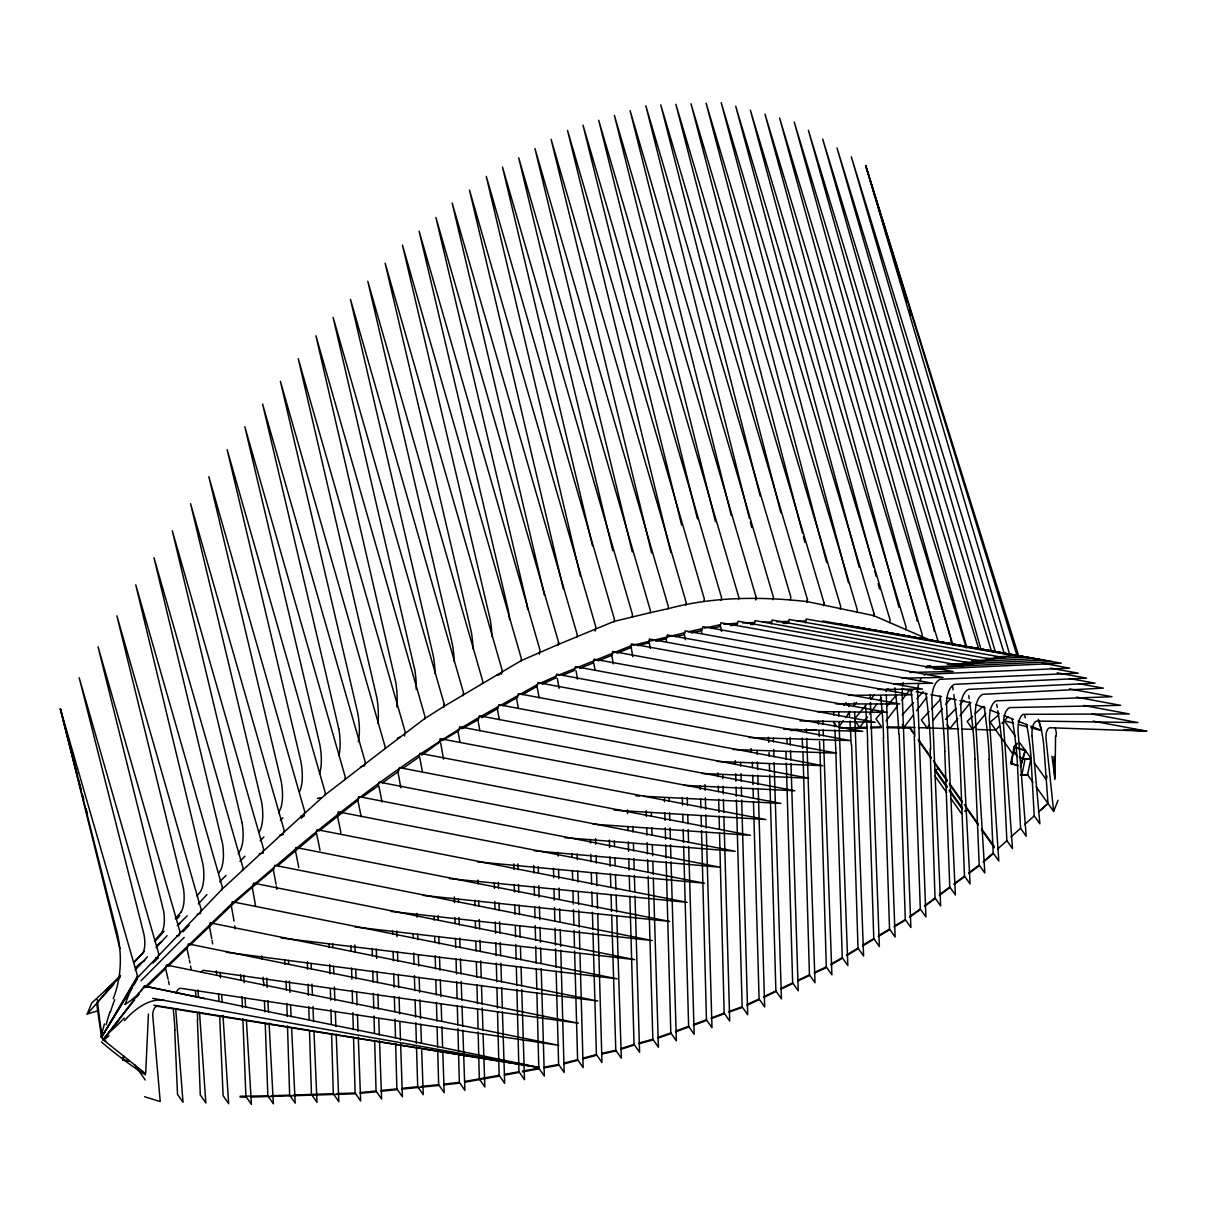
<?xml version="1.0" encoding="UTF-8"?>
<svg xmlns="http://www.w3.org/2000/svg" width="1207" height="1207" viewBox="0 0 1207 1207"><rect width="100%" height="100%" fill="white"/><g stroke="black" fill="none" stroke-linecap="round" stroke-linejoin="round"><path stroke-width="1.5" d="M902.217 692.939L902.383 688.412M1019.583 742.622L1031.004 758.222L1027.579 774.773L1021.771 775.301L1025.135 758.841A11.301 8.162 11.7 0 0 1030.748 758.313M1055.567 736.195L1055.009 778.183L1051.991 756.231M148.446 1014.001L145.655 1073.717L103.199 1039.725L101.524 1037.326L96.635 1003.138L120.594 975.467M886.36 690.404L886.451 689.227M101.916 1033.72L101.524 1037.326L131.91 988.065M1025.814 750.769L1025.362 750.754M558.147 645.157L558.63 642.441L435.908 217.486L526.72 603.44A63.488 26.614 72.8 0 1 527.685 609.595M721.092 600.407L721.575 597.691L583.011 125.136L681.638 525.105M755.673 600L756.155 597.284L614.393 115.404L715.464 521.62M772.918 599.788L773.385 597.073L630.069 110.546L731.276 515.54M932.981 641.355L873.657 615.615L807.091 601.584L807.453 599.547L660.757 104.843L760.154 495.956M823.732 605.084L824.094 603.047L675.875 104.285L780.823 512.764M857.015 612.115L857.377 610.063L706.095 103.183L826.599 562.447M873.657 615.615L874.019 613.578L721.198 102.625L848.446 582.664M889.634 622.676L890.102 619.96L735.712 106.201L859.188 567.215M905.627 629.843L906.11 627.127L750.362 110.154L873.687 567.154M136.813 980.129L137.538 976.056L60.35 708.765L119.9 948.642M153.033 963.141L158.026 957.92L158.736 953.847L79.194 677.776L143.995 934.505A25.981 10.878 72.8 0 1 142.517 953.364L133.902 962.16M179.466 934.354L179.949 931.638L98.039 646.786L163.684 911.345A33.374 14.001 72.7 0 1 161.738 932.543M221.892 889.936L222.36 887.22L135.742 584.807L203.078 864.951A43.03 18.03 72.8 0 1 200.573 891.49L196.967 895.941M242.516 870.443L242.999 867.727L153.968 557.709L222.541 843.557A43.512 18.18 72.9 0 1 221.002 869.402L218.769 873.189M262.854 853.108L263.579 849.034L172.254 530.688L242.049 822.691M137.538 976.056L101.524 1037.326L137.176 978.092L222.013 889.257L283.796 832.362L284.158 830.325L190.555 503.681L261.572 801.84A44.025 18.407 72.9 0 1 260.169 830.175L259.007 832.332M283.796 832.362L324.955 794.96L325.302 792.924L227.142 449.653L300.784 760.908A45.202 18.935 72.8 0 1 300.588 789.091L299.502 791.777M344.795 779.737L345.277 777.021L244.81 426.735L319.719 744.07A46.922 19.629 72.9 0 1 319.538 773.687M364.484 765.992L365.208 761.919L262.583 403.998L338.729 728.636M324.955 794.96L384.777 748.853L385.139 746.816L280.371 381.246L357.755 713.186A53.168 22.224 72.9 0 1 358.298 741.807M404.466 735.953L405.175 731.88L298.25 358.675L376.871 697.857A57.695 24.095 73 0 1 377.866 723.265M424.517 719.327L425 716.611L315.917 335.772L395.775 682.242A62.447 26.116 72.9 0 1 396.786 706.985M443.814 707.091L444.297 704.375L333.132 317.441L414.574 669.1M384.777 748.853L424.638 718.648L443.935 706.412L444.297 704.375M463.081 695.67L463.563 692.954L350.468 299.366L433.449 656.563A61.15 25.528 72.9 0 1 434.988 673.446M482.483 683.554L482.83 681.517L367.803 281.276L452.338 644.025M501.388 674.17L502.112 670.096L385.124 263.201L471.213 631.472A59.686 24.97 72.9 0 1 473.008 648.793M520.896 661.391L521.379 658.675L402.459 245.127L490.102 619.01A60.32 25.211 72.9 0 1 491.837 636.345M539.303 654.209L540.012 650.135L419.116 231.171L508.388 610.697A61.768 25.815 72.9 0 1 509.595 619.674M443.935 706.412L521.017 660.712L558.268 644.478L558.63 642.441M576.78 637.402L577.248 634.686L452.142 202.987L544.493 595.398M595.126 631.11L595.851 627.037L469.478 190.087L563.367 588.925M613.986 622.058L614.454 619.342L486.27 176.388L580.386 576.161M632.015 617.35L632.498 614.635L502.459 167.019L592.471 545.775M558.268 644.478L614.091 621.379L650.075 612.718L650.437 610.682L518.708 157.83L612.779 550.709M650.075 612.718L668.014 608.72L668.376 606.683L534.957 148.642L632.227 551.855M685.727 605.295L686.21 602.58L551.101 139.318L651.614 552.942M703.832 601.584L704.315 598.868L567.531 130.386L670.836 552.55M738.503 599.517L738.865 597.48L598.702 120.262L697.42 518.799M755.793 599.321L756.155 597.284M790.359 599.728L790.841 597.012L645.851 105.839L749.426 518.422M806.97 602.263L807.453 599.547M823.612 605.763L824.094 603.047M840.253 609.279L840.736 606.563L690.992 103.727L802.489 533.147M873.536 616.294L874.019 613.578M921.439 638.367L922.163 634.294L764.997 114.122L898.928 607.151M123.582 1056.291L122.827 1059.882L125.875 1060.531A11.301 8.162 11.7 0 0 128.772 1060.546M128.862 1060.832L122.873 1060.199L123.733 1056.351M123.883 1056.381L122.978 1059.942M913.986 734.188L909.701 728.138L909.867 727.338L915.012 727.504M938.608 769.01L935.259 769.674L935.033 770.715L947.012 787.643M1017.923 765.706L1010.772 763.428L1014.121 747.224L1025.06 750.663L1020.654 765.706M1012.281 761.662L1011.104 763.654L1014.544 747.239L1025.241 750.181M1020.383 767.245L1025.256 751.026M1047.042 776.071L1046.273 779.692L1034.278 762.824M143.874 988.171L144.387 986.074L539.318 1067.531L157.212 1006.246A20.217 8.464 72.8 0 0 154.074 1009.022A20.202 8.494 72.7 0 0 152.701 1015.193L160.229 1101.584L144.599 1096.741M189.997 945.232L209.369 926.704L210.32 922.902M209.369 926.704L231.352 905.537L232.272 901.735L617.26 978.832L281.125 938.005M231.352 905.537L252.625 886.934L253.545 883.132L634.746 959.656L354.949 926.961M294.991 851.282L295.896 847.48L669.659 921.454L423.159 895.383M361.119 816.701A297.36 124.336 72.9 0 0 357.815 800.362L358.69 796.56L719.915 867.214L534.384 850.799M539.167 697.797A411.874 172.36 72.9 0 0 537.009 686.406L537.9 682.604L850.256 740.555L749.019 737.507M613.307 663.865A499.517 208.992 72.9 0 0 611.768 655.235L612.779 651.463L899.713 703.968L835.832 703.892M771.182 623.838L772.088 620.051L994.312 659.701L971.71 660.606M805.356 622.827L806.261 619.025L1015.072 655.854L994.462 656.985M125.151 1004.48L125.966 1002.097A91.611 53.561 -79.2 0 1 137.221 978.168M122.873 1060.199L123.974 1056.985M1014.468 747.465L1015.63 745.473M1022.148 758.509L1025.135 758.841M1036.164 786.858L1053.636 811.406L1058.041 800.271M97.269 1010.953L87.176 1014.061L91.747 1003.002L119.689 977.127M278.561 812.975L280.793 808.102A44.568 18.663 72.8 0 0 281.171 781.17L208.841 476.659L304.737 811.632L304.013 815.706L301.267 818.195M1011.134 763.533L1018.014 765.494M133.871 984.897L135.833 981.713M181.141 911.949L175.256 918.829M161.723 932.498L154.511 940.555M838.971 726.644L843.361 720.579M845.549 717.546L849.939 711.481M854.33 705.401L856.532 702.368M238.217 853.621L240.585 849.758A43.678 18.286 72.8 0 0 242.079 822.691M867.38 717.049L859.716 727.489L855.039 720.866M869.568 714.061L877.233 703.606M879.42 700.633L881.608 697.646M885.998 691.671L888.186 688.684M913.216 715.193L904.149 727.157L887.205 726.901M916.626 710.697L926.84 697.239M886.104 720.851L897.45 705.959M901.991 700L909.927 689.574M843.799 705.507L846.107 702.565M957.8 718.572L949.894 728.636L947.073 724.668M960.063 715.691L970.217 702.746M134.581 999.954L103.199 1039.725L106.337 1041.656M136.904 997.012L139.227 994.07M929.36 724.954L927.006 727.896L921.394 719.945L929.073 711.662M932.89 720.549L942.305 708.781M945.835 704.36L950.528 698.476M118.588 1020.669L103.199 1039.725L144.387 986.074L204.964 998.672M855.28 718.09L865.932 705.129M870.654 699.366L874.2 695.051M962.22 729.028L972.782 729.375L985.878 713.428M883.207 710.425L875.95 718.859L881.563 726.81L870.639 727.157M886.828 706.201L896.514 694.96M177.399 918.436L179.843 915.63M87.176 1014.061L113.85 984.173M117.486 980.099L119.915 977.368M902.202 715.087L913.261 702.7M916.943 698.566L923.099 691.686M155.386 940.992L164.077 931.291M999.456 726.086L995.79 730.069L976.327 729.481M1001.901 723.415L1008.117 716.671M931.638 708.901L940.6 699.23M135.154 970.021L147.435 956.819M134.384 962.115L144.448 951.342M156.035 947.586L167.109 935.697M198.28 903.907L206.91 894.659M182.966 931.789L189.212 925.256M124.532 1020.609L126.463 1018.602M945.564 719.342L956.019 708.524M959.942 704.466L963.865 700.407M239.952 861.3L244.991 856.185M260.139 840.826L263.926 836.979M280.326 820.338L282.845 817.773M219.674 881.804L226.071 875.392M141.008 980.763L184.218 937.371M105.507 990.645L119.704 976.403M177.821 925.075L187.206 915.796M145.172 986.919L231.804 903.636M146.062 987.401L165.45 968.783L166.355 964.997L558.796 1045.353L180.22 988.231A24.306 10.139 73 0 0 176.101 993.15M168.029 966.309L187.417 947.706L188.322 943.904L578.289 1023.189L203.289 970.307A31.05 12.99 72.9 0 0 201.162 971.967M972.555 716.279L967.139 721.439L972.782 729.375M975.256 713.699L982.03 707.242M1024.652 824.562L1034.233 815.887L1031.2 761.602M997.887 848.808L1006.879 840.676L1002.881 758.162A224.381 95.006 72.4 0 0 997.767 710.516M1010.983 836.949L1020.564 828.274L1017.35 763.141A192.23 81.337 72.4 0 0 1012.085 718.512M1041.234 809.58L1047.993 803.47L1044.01 748.34A63.594 26.976 72.3 0 0 1041.566 731.276M1038.427 812.1L1047.993 803.47M233.238 902.398L274.261 867.214M983.388 861.451L993.18 853.062L989.016 759.143M983.222 862.251L993.014 853.862M275.679 866.023C344.749 806.291 418.06 750.407 498.37 706.608M252.625 886.934L273.808 869.1L274.713 865.313L652.202 940.555L390.721 911.421M278.048 865.54L316.159 833.464L317.079 829.662L687.115 902.353L449.472 878.59M318.98 831.08L357.785 800.362M998.28 715.283L990.147 722.148L1013.005 754.284M924.728 905.657L935.033 897.978L930.129 748.898M939.453 894.689L949.758 887.009L944.779 751.403M954.179 883.72L964.484 876.041L959.806 755.265M968.889 872.736L979.194 865.057L974.834 759.112M924.562 906.457L934.882 898.777M939.287 895.488L949.592 887.809M954.013 884.505L964.318 876.825M968.723 873.536L979.028 865.857M421.877 755.024L439.227 742.471L440.148 738.669L780.944 803.409L643.467 796.228M362.145 797.254L378.138 785.893L379.058 782.091L735.184 851.267L564.68 837.658M382.513 782.785L398.506 771.409L399.411 767.622L750.437 835.319L593.09 824.155M909.791 916.354L920.307 908.962L914.272 735.923M909.625 917.139L920.141 909.746M402.897 768.346L418.98 757.106L419.9 753.319L765.811 819.523L614.122 810.169M442.245 740.645L458.841 730.597L459.746 726.795L794.855 790.751L683.977 785.304M846.982 954.737L858.011 948.083L851.629 744.644M862.733 945.217L873.777 938.563L867.501 741.053M878.5 935.697L889.529 929.043L883.358 737.492M894.251 926.176L905.28 919.523L899.215 734.143M846.816 955.537L857.845 948.868M862.583 946.016L873.612 939.348M878.334 936.496L889.363 929.843M894.085 926.976L905.114 920.322M831.095 964.091L842.245 957.604L835.727 748.084M830.929 964.891L842.079 958.388M500 705.688L517.909 695.549M519.538 694.629L537.432 684.505M462.1 728.756L478.379 719.553L479.285 715.751L808.765 778.213L701.84 773.446M481.638 717.712L497.918 708.494L498.823 704.707L822.661 765.676L717.169 761.451M502.791 705.733L517.441 697.45L518.361 693.663L836.572 753.138L733.162 749.487M522.329 694.689L536.979 686.406M764.137 996.529L775.875 990.902L769.689 774.939M780.914 988.488L792.652 982.845L786.315 763.231M797.691 980.431L809.444 974.788L802.942 751.81M763.971 997.329L775.709 991.701M780.748 989.272L792.501 983.645M797.525 981.216L809.278 975.588M814.499 972.42L826.312 966.882L819.991 751.87M814.333 973.219L826.146 967.682M747.239 1004.42L759.097 998.958L753.455 801.493M747.073 1005.22L758.931 999.743M964.634 811.21L967.516 809.882M539.152 683.735L556.216 676.086M542.109 684.113L555.763 677.987L556.668 674.185L862.749 731.336L783.705 729.284M598.234 660.878L611.858 655.265M557.921 675.392L574.909 668.512M631.02 645.79L576.614 667.833M562.553 675.226L574.457 670.413L575.377 666.611L875.135 722.239L800.06 720.866M616.958 653.198L630.567 647.691L631.472 643.889L911.994 694.84L848.325 695.338M579.556 668.376L593.135 662.975L594.04 659.173L886.873 712.311L817.154 711.617M711.27 1017.939L724.155 1013.08L719.538 832.966M711.104 1018.738L723.989 1013.865M675.664 1031.08L688.624 1026.327L683.63 846.243M693.482 1024.532L706.442 1019.764L701.508 830.597M675.498 1031.879L688.458 1027.112M693.316 1025.331L706.276 1020.564M657.755 1037.507L670.805 1032.875L666.173 861.662M657.589 1038.307L670.639 1033.675M729.058 1011.36L742.154 1006.774L736.421 799.985M728.892 1012.145L741.988 1007.558M620.76 1048.627L634.037 1044.342L639.589 1052.323L634.988 896.077M620.594 1049.411L633.871 1045.141M582.725 1058.237L596.409 1054.526L601.961 1062.522L597.752 913.94M639.167 1042.954L652.851 1039.242L658.403 1047.238L653.319 878.243M582.559 1059.037L596.243 1055.325M639.001 1043.753L652.685 1040.042M632.83 645.307L684.731 632.74M637.764 645.745L648.581 642.848L649.487 639.046L922.54 689.076L877.61 689.499M563.79 1063.156L577.595 1059.625L583.147 1067.622L579.963 953.289M563.624 1063.955L577.429 1060.425M688.292 631.895L702.489 628.5M691.385 632.951L702.036 630.401L702.942 626.614L953.213 671.514L909.852 672.42M668.014 608.72C713.096 596.545 760.998 596.469 807.091 601.584M655.718 641.204L666.43 638.744L667.335 634.942L932.8 683.268L893.497 683.781M675.347 636.692L684.278 634.641L685.199 630.854L943.059 677.459L901.916 678.153M601.69 1053.364L615.781 1050.226L621.318 1058.207L616.762 915.766M601.524 1054.149L615.615 1051.025M704.3 628.123L720.519 624.668M711.044 628.485L720.066 626.554L720.971 622.767L963.458 665.917L925.799 666.883M544.206 1067.109L558.615 1064.483L564.167 1072.465L560.787 950.181M502.444 1011.964L504.677 1083.328L499.14 1075.331L464.801 1081.442M504.556 1074.351L518.965 1071.725L524.502 1079.707L521.756 989.649M522.571 1071.062L538.79 1068.104L544.342 1076.086L541.219 968.648M544.04 1067.908L558.449 1065.283M498.974 1076.131L464.635 1082.241M504.39 1075.15L518.799 1072.51M522.405 1071.861L538.624 1068.904M443.829 1084.127L459.354 1082.377L464.891 1090.359L462.854 1030.22M443.663 1084.912L459.188 1083.177M381.261 1090.464L396.877 1088.85L402.414 1096.831L400.633 1044.07M402.082 1088.307L417.697 1086.692L423.25 1094.674L421.696 1050.543M381.095 1091.264L396.711 1089.649M401.916 1089.106L438.488 1085.5M1027.579 774.773L1021.786 775.03L1027.383 774.502L1032.951 782.317M421.198 1086.36L438.654 1084.701L444.191 1092.682L442.758 1051.161M360.35 1092.501L376.056 1091.007L381.593 1098.989L379.526 1040.887M360.184 1093.301L375.89 1091.807M723.928 624.351L737.568 623.114M730.295 625.633L737.115 625.015L738.02 621.213L973.642 663.684L947.374 664.408M282.197 834.475L283.313 834.414A292.381 122.269 72.9 0 0 279.602 835.138M988.85 658.977L1024.275 657.136L822.48 620.941M973.476 661.692L1033.524 658.645L838.699 623.823M790.615 729.707L797.842 729.405M790.449 730.507L801.312 730.099M926.961 665.857L930.703 665.676M954.978 664.469L1042.773 660.154L854.918 626.72M985.847 658.6L1004.646 657.694L789.122 619.463L788.216 623.265L783.102 623.431M925.995 667.667L1052.006 661.662L871.122 629.601M933.992 669.04L1061.24 663.186L887.341 632.498M742.682 622.933L754.601 622.525M763.126 622.239L771.635 621.952M776.75 621.771L788.669 621.364M750.739 624.547L754.149 624.426L755.054 620.624L983.977 661.692L963.397 662.387M336.934 1093.602L355.114 1092.999L360.652 1100.98L358.283 1037.054M354.949 1093.798L251.207 1097.057M804.948 729.979L815.872 729.647M271.469 1095.73L289.65 1095.141L295.187 1103.123L291.641 1028.032M293.286 1095.021L333.298 1093.723L338.835 1101.704L336.195 1034.052M839.695 728.108L867.003 727.263M846.801 728.681L852.263 728.515M855.914 728.394L866.837 728.062M870.473 727.942L881.397 727.61M797.239 621.152L805.808 620.926M269.086 1023.129L273.37 1103.832L267.833 1095.85L240.193 1096.228L240.027 1097.027L245.73 1097.193M887.039 727.7L909.701 728.138M918.436 727.625L958.69 728.922M635.923 795.835L639.695 796.032M153.832 1005.175L539.318 1067.531L152.701 998.355M1124.109 729.632L1146.65 731.155L1093.089 721.122M477.504 861.873L704.571 883.252L338.247 811.843L337.341 815.63A280.522 117.381 72.9 0 1 340.932 832.951M226.312 952.278L597.782 1001.01L210.305 922.872M1131.94 729.179L1146.65 731.155L1050.256 727.746A18.03 7.649 72.4 0 0 1047.193 730.16L1046.68 731.336A18.03 7.649 72.3 0 0 1046.167 739.936L1053.636 811.406M901.508 689.001L912.613 690.826M1079.269 683.826L1103.349 688.141L982.739 694.312A43.09 18.226 72.5 0 0 975.211 714.966L984.806 873.008L979.194 865.057M1041.913 663.111L1069.719 668.135L926.025 674.275A46.138 19.448 72.6 0 0 924.2 675.211M1050.603 668.165L1078.183 673.144L940.268 679.3A45.775 19.297 72.6 0 0 931.864 698.234L940.645 905.944L935.033 897.978M1057.136 672.842L1086.632 678.153L954.435 684.339A45.594 19.237 72.5 0 0 946.439 702.73L955.371 894.975L949.758 887.009M1069.191 678.515L1095.066 683.162L968.587 689.378A42.713 18.014 72.6 0 0 960.787 707.015L970.096 883.992L964.484 876.041M1069.462 688.865L1111.994 696.726L996.288 700.799A38.835 16.415 72.5 0 0 989.438 719.553L998.793 861.013L993.18 853.062M1076.569 697.163L1120.639 705.341L1009.746 707.589A34.022 14.424 72.4 0 0 1003.666 727.127L1012.492 848.612L1006.879 840.676M1083.705 705.476L1129.299 713.956L1023.189 714.333A32.182 13.579 72.6 0 0 1018.286 734.278L1026.191 836.225L1020.564 828.274M1091.867 713.971L1137.929 722.571L1036.677 721.062A24.623 10.41 72.5 0 0 1032.091 735.848M930.853 694.583L941.611 696.741M1020.428 775.03L1021.771 775.301M916.279 691.581L927.278 693.859M959.927 700.543L970.911 702.821M947.118 697.887L956.261 699.773M1013.186 723.084L1004.345 720.76L1015.283 736.119M1018.497 724.487L1027.338 726.81M1030.869 727.746L1041.49 730.537M975.678 704.541L985.199 707.996M1030.672 726.146L1041.701 730.446L1038.322 719.281M1018.12 721.198L1027.534 724.909M989.906 709.882L999.321 713.654M1004.028 715.54L1013.427 719.342M1034.233 815.887L1039.861 823.823L1032.03 735.817M914.137 733.403L909.867 727.338L904.149 727.157L902.263 724.502M918.421 739.453L931.276 757.619M933.418 760.651L947.344 780.326M949.487 783.358L962.326 801.523M964.468 804.541L978.394 824.23M981.608 828.771L994.462 846.937M918.255 740.253L931.11 758.418M934.324 762.96L947.178 781.125M949.321 784.143L962.175 802.323M965.389 806.864L978.228 825.03M981.442 829.571L994.296 847.736M935.244 769.674L947.223 786.602M949.396 789.68L962.462 808.132M949.185 790.721L962.235 809.173M934.882 775.905L946.605 792.486M950.86 798.506L961.526 813.578M833.192 721.53L835.998 725.513M920.307 908.962L925.905 916.928L917.486 689.982A46.138 19.448 72.6 0 1 918.814 683.479M905.28 919.523L910.878 927.489L902.202 694.342M889.529 929.043L895.111 937.009L886.285 694.719M873.777 938.563L879.36 946.529L870.428 702.414M858.011 948.083L863.593 956.05L854.631 711.994M842.245 957.604L847.827 965.57L839.031 721.801M826.312 966.882L831.895 974.849L823.521 739.438M809.444 974.788L815.012 982.77L806.774 738.337M792.652 982.845L798.234 990.826L790.977 763.684M775.875 990.902L781.442 998.883L774.109 762.537M759.097 998.958L764.665 1006.94L758.222 788.382M742.154 1006.774L747.706 1014.755L741.686 800.06M724.155 1013.08L729.707 1021.062L723.883 816.324M706.442 1019.764L711.994 1027.745L706.336 831.774M688.624 1026.327L694.176 1034.308L688.669 846.394M670.805 1032.875L676.358 1040.856L671.032 861.798M134.701 1064.846L145.232 1079.993M1018.919 656.759L865.706 165.6L1009.535 653.922M1017.32 656.638L865.706 165.6L901.146 282.664M1004.209 653.379L851.312 156.789L995.262 651.674M991.551 651.418L837.009 147.948L980.974 649.23M978.5 648.189L822.706 139.107L966.596 646.756M966.354 648.008L808.373 130.265L950.196 637.055M903.319 289.876L907.136 302.474M909.324 309.686L910.953 315.087M953.047 645.126L794.236 122.043L933.75 627.746M938.126 641.475L779.616 118.075L916.173 616.656M1039.363 722.45L1041.053 729.058M874.668 570.79L876.131 576.252M878.108 583.539L879.571 589.001M803.44 536.783L804.858 542.245M77.625 775.965L60.35 708.765L116.611 930.989M78.561 779.586L81.352 790.494M82.287 794.115L83.69 799.562M86.029 808.645L87.432 814.091M750.332 522.073L751.705 527.55M183.404 888.065L116.883 615.796L201.162 909.429L200.437 913.503A289.967 121.319 72.9 0 0 197.314 914.333M175.724 1009.158L183.026 1102.293L177.504 1094.327L174.728 1029.963M197.963 989.906L198.476 997.329M199.517 1012.145L205.839 1102.987L200.302 1095.021L197.39 1019.523M220.202 972.208L220.564 977.836M221.65 994.749L222.133 1002.263M222.978 1015.404L228.636 1103.681L223.099 1095.7L219.689 1015.902M243.708 975.15L244.161 982.649M245.051 997.631L245.609 1007M246.394 1020.096L251.418 1104.375L245.896 1096.409L242.863 1018.678M266.702 978.092L267.2 987.477M267.894 1000.618L268.482 1011.873M288.443 960.44L288.624 964.197M289.424 981.095L289.952 992.365M290.57 1005.506L291.098 1016.762M311.089 963.442L311.331 969.07M311.964 984.097L312.447 995.368M312.93 1006.638L313.564 1021.665M313.971 1031.05L317.003 1102.413L311.466 1094.432L309.505 1030.899M332.679 943.859L332.815 947.616M333.554 966.4L333.841 973.928M334.354 987.07L334.867 1000.226M335.32 1011.496L335.893 1026.538M242.004 996.484L242.441 1007.589M354.858 944.93L355.145 952.459M355.763 969.372L356.11 978.771M356.608 991.943L357.091 1005.099M357.438 1014.499L358.072 1031.427M870.141 694.9L870.292 698.657M854.284 702.61L854.42 706.367M838.699 712.432L838.835 716.173M822.857 720.609L822.993 724.381M823.189 730.024L823.385 735.667M376.282 949.034L376.614 958.403M377.082 971.529L377.474 982.77M377.882 994.025L378.41 1009.022M378.742 1018.391L379.33 1035.259M263.775 982.166L263.911 985.893M264.439 1000.799L264.846 1011.979M265.238 1023.159L267.833 1095.85M806.457 728.922L806.578 732.694M458.404 898.687L458.524 902.444M459.037 917.471L459.294 924.984M459.731 938.141L460.048 947.54M460.44 958.811L460.953 973.853M461.195 981.366L461.843 1000.15M462.025 1005.793L462.734 1026.463M438.096 915.721L438.216 919.493M438.805 936.421L439.061 943.934M439.514 957.106L439.967 970.277M440.299 979.677L440.872 996.605M441.143 1004.133L441.717 1021.062M441.913 1026.704L442.622 1047.389M416.898 913.443L417.034 917.199M417.622 934.097L417.818 939.74M418.346 954.752L418.738 966.022M419.131 977.293L419.659 992.32M419.93 999.834L420.579 1018.617M420.775 1024.245L421.439 1043.029M396.786 930.989L396.982 936.647M397.495 951.719L397.812 961.149M398.265 974.336L398.702 987.537M399.034 996.952L399.608 1013.91M399.864 1021.454L400.498 1040.298M790.147 737.402L790.374 744.915M790.555 750.543L790.857 759.927M614.348 840.796L614.529 846.424M614.891 857.664L615.132 865.163M615.434 874.532L615.917 889.529M616.098 895.156L616.641 912.024M477.987 880.054L478.123 883.826M478.681 900.754L478.862 906.397M479.3 919.553L479.617 928.952M479.994 940.238L480.356 951.523M480.673 960.938L481.231 977.851M481.487 985.38L482.106 1004.194M482.242 1007.951L482.981 1030.522M483.102 1034.278L484.852 1086.934L479.315 1078.952L478.138 1031.925M773.355 738.156L773.476 741.913M773.702 749.411L773.943 756.925M609.384 840.057L609.61 847.555M609.897 856.94L610.184 866.324M610.41 873.823L610.817 886.964M611.044 894.478L611.557 911.36M611.677 915.117L615.781 1050.226M517.909 863.94L518.09 869.568M518.542 884.58L518.769 892.094M519.176 905.22L519.463 914.604M519.81 925.86L520.142 937.115M520.428 946.499L520.836 959.625M521.062 967.139L521.635 985.893M498.355 882.408L498.536 888.035M499.004 903.062L499.245 910.576M499.592 921.831L499.954 933.102M500.256 942.501L500.664 955.642M500.905 963.156L501.493 981.925M501.674 987.552L502.323 1008.207M307.363 961.753L307.589 969.236M308.057 984.188L308.404 995.398M308.751 1006.608L309.158 1019.689M286.104 980.989L286.391 990.343M286.798 1003.439L287.206 1016.55M287.492 1025.905L289.65 1095.141M785.983 751.961L786.195 759.475M769.055 752.399L769.161 756.155M769.372 763.669L769.583 771.182M757.121 750.694L757.227 754.466M757.453 762.009L757.679 769.538M757.845 775.196L758.117 784.61M752.338 762.009L752.489 767.637M752.715 775.166L752.972 784.565M753.093 788.337L753.349 797.736M704.979 784.671L705.144 790.329M705.356 797.857L705.688 809.173M705.839 814.816L706.231 828.017M687.236 797.54L687.462 805.054M687.734 814.453L688.005 823.853M688.171 829.481L688.563 842.637M669.131 797.706L669.251 801.478M669.583 812.794L669.81 820.322M670.021 827.866L670.368 839.182M670.534 844.825L670.926 858.026M651.342 812.537L651.463 816.294M651.795 827.549L652.021 835.063M652.308 844.447L652.655 855.718M652.821 861.345L653.213 874.487M646.228 810.832L646.394 816.445M646.711 827.67L646.937 835.169M647.148 842.652L647.48 853.892M647.646 859.505L648.023 872.616M648.129 876.357L652.851 1039.242M632.921 826.433L633.087 832.076M633.434 843.376L633.645 850.905M633.871 858.433L634.203 869.719M634.369 875.377L634.867 892.32M538.262 866.867L538.428 872.525M538.805 885.727L539.137 897.027M539.408 906.457L539.785 919.643M540.012 927.187L540.449 942.275M540.615 947.917L541.053 963.005M413.141 934.218L413.262 937.975M413.714 953.032L414.046 964.333M414.378 975.633L414.831 990.691M415.117 1000.105L415.615 1017.033M415.796 1022.691L416.415 1043.391M416.521 1047.163L417.697 1086.692M740.63 762.386L740.736 766.158M740.947 773.687L741.158 781.231M741.309 786.873L741.581 796.288M735.319 760.621L735.425 764.378M735.682 773.747L735.893 781.246M736.059 786.858L736.315 796.228M722.706 775L722.812 778.756M723.023 786.27L723.249 793.784M723.4 799.426L723.778 812.567M682.287 797.48L682.498 804.978M682.755 814.363L682.966 821.861M683.162 829.36L683.524 842.501M664.453 797.887L664.559 801.629M664.861 812.884L665.057 820.383M665.268 827.896L665.57 839.152M665.721 844.779L666.083 857.905M627.399 809.957L627.519 813.714M627.881 826.84L627.987 830.597M628.304 841.837L628.575 851.222M628.787 858.72L629.103 869.96M629.269 875.588L629.692 890.585M629.843 896.213L634.037 1044.342M595.609 838.699L595.775 844.342M596.092 855.627L596.303 863.156M596.575 872.555L596.937 885.727M597.163 893.24L597.586 908.298M590.374 839.303L590.479 843.044M590.781 854.269L590.992 861.753M591.309 872.993L591.626 884.218M591.837 891.701L592.26 906.668M592.411 912.296L592.893 929.134M592.999 932.875L596.409 1054.526M577.202 853.952L577.353 859.58M577.67 870.82L577.987 882.076M578.244 891.445L578.606 904.556M578.772 910.184L579.239 927.051M579.345 930.793L579.858 949.547M571.922 853.56L572.027 857.317M572.39 870.428L572.646 879.797M572.963 891.038L573.31 904.149M573.476 909.761L573.883 924.743M574.034 930.371L574.502 947.223M574.607 950.98L577.595 1059.625M558.087 852.338L558.192 856.095M558.554 869.266L558.811 878.681M559.067 888.08L559.384 899.381M559.641 908.78L560.003 921.952M560.214 929.481L560.682 946.409M434.128 916.385L434.218 920.111M434.671 936.949L434.822 942.561M435.184 955.657L435.531 968.738M435.833 979.963L436.24 994.93M436.436 1002.413L436.934 1021.107M437.085 1026.719L437.643 1047.299M437.749 1051.041L438.654 1084.701M392.577 930.688L392.682 934.444M393.135 951.403L393.391 960.817M393.754 973.989L394.116 987.175M394.372 996.59L394.78 1011.647M394.991 1019.176L395.504 1038.005M395.655 1043.663L396.877 1088.85M372.163 948.446L372.36 955.944M372.767 970.956L373.084 982.211M373.385 993.467L373.793 1008.479M374.004 1015.977L374.472 1032.86M374.668 1040.359L376.056 1091.007M350.935 945.564L351.101 951.161M351.569 967.969L351.886 979.164M352.203 990.359L352.58 1003.424M352.836 1012.748L353.319 1029.556M353.53 1037.009L355.114 1092.999M329.119 943.889L329.209 947.631M329.692 964.499L329.949 973.853M330.371 988.835L330.673 1000.075M330.944 1009.444L331.367 1024.426M331.623 1033.78L333.298 1093.723M717.999 772.933L718.09 776.674M718.331 786.059L718.467 791.686M718.663 799.2L719.01 812.326M719.1 816.083L719.432 829.209M700.332 785.651L700.422 789.393M700.663 798.762L700.92 808.117M701.116 815.615L701.403 826.855M553.455 868.331L553.696 877.685M553.998 888.91L554.285 900.135M554.481 907.619L554.828 920.715M555.024 928.198L555.476 945.036M555.567 948.777L556.065 967.486M556.155 971.228L558.615 1064.483M454.375 896.922L454.541 902.58M454.933 917.637L455.084 923.28M455.492 938.337L455.748 947.751M456.05 959.037L456.457 974.094M456.653 981.623L457.106 998.566M457.317 1006.095L457.815 1024.924M457.921 1028.681L458.524 1051.267M458.63 1055.039L459.354 1082.377M533.705 865.585L533.901 873.083M534.233 886.21L534.46 895.579M534.746 906.834L535.033 918.089M535.214 925.588L535.591 940.585M535.727 946.213L536.164 963.095M536.3 968.723L536.813 989.348M536.904 993.089L538.79 1068.104M513.744 863.91L513.895 869.538M514.273 884.505L514.454 892.003M514.785 905.099L515.012 914.468M515.298 925.694L515.585 936.934M515.766 944.417L516.143 959.399M516.34 966.882L516.807 985.606M516.898 989.348L518.965 1071.725M494.297 882.739L494.432 888.352M494.764 901.433L494.961 908.916M495.277 922.012L495.564 933.222M495.805 942.576L496.137 955.657M496.318 963.141L496.786 981.849M496.937 987.447L497.45 1008.026M497.54 1011.768L499.14 1075.331M474.819 900.211L474.955 905.853M475.347 920.911L475.528 928.439M475.86 941.611L476.101 951.01M476.388 962.311L476.765 977.353M476.946 984.882L477.429 1003.696M477.565 1009.339L478.047 1028.153M1010.772 763.428A11.678 8.449 11.7 0 1 1011.949 761.481M557.272 678.394A432.936 182.408 72.8 0 1 559.128 688.307M593.799 663.171A481.593 202.142 72.8 0 1 595.006 669.915M576.026 670.851A452.444 190.6 72.8 0 1 577.55 679.164M209.49 926.735A270.715 113.609 72.9 0 1 211.753 938.774M212.055 940.494A270.715 113.609 72.9 0 1 212.643 943.919M186.723 947.631A194.855 80.929 72.9 0 1 189.061 958.373M189.378 959.912A194.855 80.929 72.9 0 1 189.982 962.975M190.555 966.022A194.855 80.929 72.9 0 1 191.113 969.07M701.161 630.205A408.464 170.368 72.9 0 1 701.81 633.494M720.654 626.705A404.843 170.232 72.8 0 1 721.59 631.487M1030.929 758.584A11.678 8.449 11.7 0 1 1019.372 757.377M1016.988 755.763A11.678 8.449 11.7 0 1 1017.169 743.723M1031.004 758.222A11.678 8.449 11.7 0 1 1019.432 757.015M1017.063 755.416A11.678 8.449 11.7 0 1 1017.245 743.376M102.369 1037.567A278.832 42.607 -88 0 1 97.36 999.622M145.413 1074.864A274.472 168.09 48.5 0 1 101.343 1041.882M126.433 1018.406A100.784 46.726 -71.2 0 1 164.122 1000.377M1054.707 779.616A220.474 27.67 -85.8 0 1 1054.013 756.563M116.672 930.974A102.686 86.089 70.5 0 1 113.232 998.702M101.147 1037.175A253.817 212.794 70.5 0 1 104.39 1023.943M142.26 989.514A88.352 68.18 83.2 0 1 140.872 991.143M139.454 992.712A88.352 68.18 83.2 0 1 125.06 1004.254M124.306 1018.059A239.061 108.917 -70.5 0 1 109.007 1032.619M649.306 643.059A492.049 206.699 72.8 0 1 650.256 648.355M195.353 990.675A194.689 81.608 72.9 0 1 196.032 996.635M197.435 1014.106A194.689 81.608 72.9 0 1 197.707 1019.779M802.187 738.065A429.179 180.024 72.8 0 1 802.61 748.265M1054.948 727.655A179.375 34.596 31 0 1 1055.884 736.376M666.008 638.624A474.592 198.325 72.9 0 1 666.626 642.033M477.731 719.387A414.257 172.616 72.9 0 1 479.888 730.733M457.755 730.31A422.375 175.558 73 0 1 459.897 741.686M109.037 1035.847A237.583 109.641 -71 0 1 103.168 1040.494M751.101 748.536A407.725 170.066 72.8 0 1 751.207 751.87M950.694 638.85A34.505 14.59 72.5 0 1 951.191 642.184M684.429 634.686A434.309 182.182 72.8 0 1 685.395 639.74M848.476 703.44A382.151 160.244 72.7 0 1 848.777 706.653M849.2 711.436A382.151 160.244 72.7 0 1 849.592 716.204M849.939 720.941A382.151 160.244 72.7 0 1 851.131 744.221M397.329 738.081A379.3 158.721 72.8 0 1 400.151 737.145M496.65 675.407A396.017 165.947 72.7 0 1 499.819 674.592M419.689 757.287A399.17 167.486 72.9 0 1 422.344 771.62M316.536 833.509A266.46 111.768 72.9 0 1 320.006 850.377M833.554 711.692A419.719 176.282 72.7 0 1 833.826 715.057M834.324 721.756A419.719 176.282 72.7 0 1 834.656 726.735M834.852 730.054A419.719 176.282 72.7 0 1 835.274 738.262M835.35 739.906A419.719 176.282 72.7 0 1 835.651 748.023M786.994 739.665A420.73 178.153 72.7 0 1 787.13 743.074M768.467 737.221A413.684 173.582 72.8 0 1 768.708 742.32M968.708 695.564A319.553 135.169 72.5 0 1 969.176 698.702M969.628 701.825A319.553 135.169 72.5 0 1 975 759.248M880.582 695.624A311.27 131.276 72.6 0 1 883.615 737.718M440.6 742.863A436.406 183.66 72.8 0 1 443.497 759.022M259.309 853.968A304.27 127.097 73 0 1 262.839 853.062M925.875 693.316A302.67 128.244 72.5 0 1 930.688 749.366M631.291 647.933A532.513 223.627 72.8 0 1 632.815 656.759M360.44 766.822A322.435 134.535 73.1 0 1 363.111 766.173M273.144 868.949A310.455 129.33 73 0 1 276.041 884.233M276.343 885.938A310.455 129.33 73 0 1 276.916 889.303M284.746 959.58A310.455 129.33 73 0 1 284.943 964.257M135.561 967.803A148.37 62.07 72.9 0 1 144.855 960.576M155.688 957.875A148.37 62.07 72.9 0 1 158.011 957.89M338.82 728.666A53.757 22.541 72.8 0 1 339.001 755.582M300.468 816.279A258.811 108.253 72.7 0 1 304.043 815.826M996.695 704.33A224.381 95.006 72.4 0 1 997.254 707.423M452.353 644.025A59.128 24.743 72.9 0 1 454.134 661.255M919.855 680.778A46.138 19.448 72.6 0 1 921.092 678.485M910.968 690.344A274.351 116.204 72.6 0 1 914.77 736.345M252.142 886.798A327.7 136.678 72.9 0 1 255.612 906.412M261.738 955.823A327.7 136.678 72.9 0 1 261.994 958.916M263.126 977.263A327.7 136.678 72.9 0 1 263.307 981.774M231.246 905.506A324.985 135.863 72.9 0 1 234.022 921.152M234.777 925.814A324.985 135.863 72.9 0 1 235.259 928.922M240.6 974.502A324.985 135.863 72.9 0 1 241.023 980.039M516.264 697.178A400.528 166.566 73 0 1 518.437 708.434M818.316 720.835A438.05 183.947 72.7 0 1 818.572 724.321M819.01 731.276A438.05 183.947 72.7 0 1 819.297 736.451M819.538 741.596A438.05 183.947 72.7 0 1 819.855 750.105M497.178 708.328A407.528 169.825 72.9 0 1 499.351 719.644M414.68 669.131A60.727 25.498 72.9 0 1 416.219 689.529M165.646 968.783A150.83 63.322 72.9 0 1 168.12 979.33M168.497 981.08A150.83 63.322 72.9 0 1 169.221 984.58M173.34 1010.395A150.83 63.322 72.9 0 1 174.909 1030.099M894.9 687.809A279.541 117.2 72.7 0 1 895.519 692.697M895.7 694.312A279.541 117.2 72.7 0 1 898.732 733.72M902.549 686.255A47.013 19.795 72.6 0 1 903.123 682.694M984.052 706.397A274.683 116.46 72.4 0 1 989.318 759.384M106.11 1024.758A254.632 211.798 71.5 0 1 109.912 1011.919M216.37 970.866A270.7 113.171 72.9 0 1 216.747 974.2M218.542 993.829A270.7 113.171 72.9 0 1 218.95 1000.256M397.797 771.228A387.1 161.225 73 0 1 400.799 787.824M1024.547 714.65A144.689 61.451 72.3 0 1 1025.256 717.893M1026.584 724.336A144.689 61.451 72.3 0 1 1031.321 761.692M933.72 627.731A38.383 16.189 72.6 0 1 934.248 631.382M378.862 786.029A328.41 137.749 72.9 0 1 382 802.097M295.534 851.373A272.541 114.469 72.8 0 1 298.763 867.622M865.404 705.612A345.79 145.609 72.7 0 1 867.637 741.173M177.233 925.618A289.967 121.319 72.9 0 1 179.888 923.43M157.423 945.006A191.415 80.084 72.9 0 1 161.798 941.581M176.554 935.938A191.415 80.084 72.9 0 1 179.224 935.697M110.335 1012.145A253.877 210.606 72 0 1 114.771 999.652M317.396 798.431A271.711 113.805 72.7 0 1 320.971 797.631M952.595 686.632A316.008 133.238 72.5 0 1 953.092 689.846M953.832 694.659A316.008 133.238 72.5 0 1 959.58 755.084M939.921 695.971A313.895 132.589 72.5 0 1 944.855 751.463M183.434 888.065A38.428 16.083 72.8 0 1 181.156 911.964M916.611 618.452A38.383 16.174 72.6 0 1 917.048 621.017"/></g></svg>
